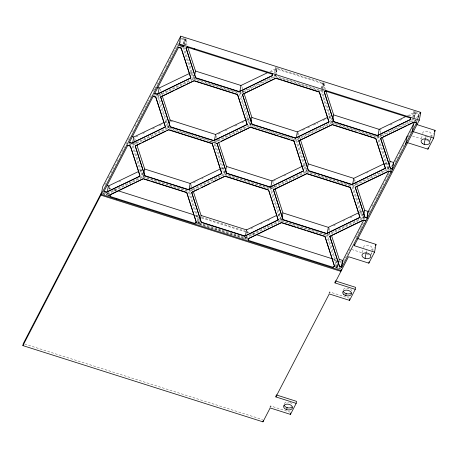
<?xml version="1.0" encoding="UTF-8"?>
<svg xmlns="http://www.w3.org/2000/svg" width="458" height="458" viewBox="0 0 458 458"><rect width="100%" height="100%" fill="white"/><g stroke="black" fill="none" stroke-linecap="round" stroke-linejoin="round"><path stroke-width="0.34" stroke-dasharray="2.29 1.72" d="M198.308 216.743L196.992 223.79L198.617 223.006L199.247 219.663M240.507 92.218L240.25 93.587L250.457 124.988L295.925 139.432L331.22 122.463L331.976 118.45M102.666 193.831L106.937 195.188L106.599 194.158L106.857 192.789M106.937 195.188L107.321 193.139M109.743 196.081L108.122 195.566L107.653 194.123L107.911 192.761M108.815 187.975L109.073 186.606L110.355 185.988M108.122 195.566L108.764 192.148M109.285 189.412L109.542 188.043L109.227 187.087M224.66 170.599L224.014 174.017L188.748 190.98L143.274 176.542L133.072 145.14L133.455 143.085M154.896 89.579L155.279 87.53L153.001 91.926M155.497 87.484L155.606 86.9M103.411 192.406L106.937 193.522L142.215 176.553L142.993 172.454M128.795 143.411L132.345 144.539L167.611 127.576L157.409 96.174L157.666 94.806M107.653 194.123L142.919 177.16L143.434 174.429M143.274 176.542L143.663 174.492M208.029 140.045L168.664 127.547L158.462 96.14L158.72 94.772M180.309 42.932L180.801 40.344M180.921 39.697L181.168 38.403M167.611 127.576L168.258 124.158M183.475 43.768L184.248 39.669L180.67 38.535M183.595 44.214L184.574 39.039L185.73 38.483L183.263 37.699M168.853 125.44L168.338 128.177L168.825 129.671M168.664 127.547L168.922 126.179M184.397 44.42L185.301 39.634L186.916 38.856L185.753 45.01M184.511 44.947L185.61 39.13M154.191 94.411L157.747 95.539L193.024 78.57L193.671 75.152M158.462 96.14L193.728 79.177L194.118 77.127M275.201 73.967L274.817 76.017L239.54 92.985L194.083 78.558L194.324 77.27M281.046 217.023L280.393 220.447L245.127 237.41L199.671 222.983L189.469 191.576L189.726 190.213M190.631 185.427L190.889 184.059M245.511 237.021L245.127 239.076L198.165 224.157L199.453 217.327M198.165 224.157L199.322 223.601L199.837 220.871M199.671 222.983L199.934 221.615M189.469 191.576L224.735 174.613L225.256 171.882M306.448 168.046L305.801 171.464L270.535 188.427L225.061 173.983L225.451 171.933M214.138 141.986L249.404 125.023L250.177 120.923M214.859 142.581L250.131 125.618L250.646 122.887M250.457 124.988L250.715 123.62M274.611 73.228L275.773 67.08L276.237 68.5L275.332 73.28M245.127 239.076L244.79 238.046L245.047 236.677M240.25 93.587L275.521 76.623L276.941 69.106L322.438 83.551L324.172 88.898M275.871 75.999L277.29 68.482L276.958 67.452L275.539 74.969L275.871 75.999L321.344 90.444M246.828 236.717L246.307 239.448L245.843 238.011L246.101 236.643M247.475 233.299L247.732 231.931L247.263 230.494M280.393 220.447L270.209 189.057L270.466 187.688M362.971 213.783L362.198 217.882L326.92 234.851L281.464 220.424L271.262 189.022L271.52 187.654M245.843 238.011L281.109 221.048L281.624 218.311M281.464 220.424L281.704 219.136M388.109 166.174L387.594 168.905L352.328 185.868L306.854 171.429L296.652 140.028L296.91 138.66M298.072 132.511L297.683 134.56L299.194 139.221M331.22 122.463L321.018 91.073L321.407 89.024M321.533 88.337L322.438 83.551M321.734 88.394L322.764 82.927L323.921 82.366L322.758 88.52M271.262 189.022L306.528 172.059L306.917 170.01M306.854 171.429L307.112 170.061M413.397 117.866L413.013 119.922L377.741 136.885L332.273 122.441L322.071 91.039L323.491 83.522L325.106 82.743L323.943 88.892M270.289 407.276L270.541 405.937L290.172 412.166M296.652 140.028L331.918 123.065L332.434 120.328M332.273 122.441L332.657 120.391M333.201 259.073L336.59 260.15L335.17 267.667L336.785 266.894L326.583 235.486L326.84 234.118M341.41 267.993L337.838 266.859L327.63 235.452L327.888 234.09M329.05 227.935L328.667 229.985L329.09 231.313M329.371 293.263L329.623 291.923L349.929 298.37M337.254 263.258L336.355 268.044L337.512 267.489L341.084 268.623M336.785 266.894L337.431 263.476M337.512 267.489L337.895 265.44M337.838 266.859L338.096 265.491M364.436 218.248L363.251 217.871L353.049 186.469L353.307 185.101M353.828 182.364L354.211 180.315M387.594 168.905L377.392 137.503L377.65 136.135M327.63 235.452L362.902 218.489L363.549 215.077M363.251 217.871L363.515 216.502M392.185 170.015L388.653 168.893L378.445 137.492L378.703 136.123M362.49 252.598L363.102 249.364M366.297 251.923L366.537 250.629M371.186 254.488L371.553 252.547M372.039 249.965L372.285 248.671M388.653 168.893L388.911 167.525M412.801 117.116L413.963 110.962M413.528 117.185L414.433 112.399L414.118 111.443M413.986 117.488L415.148 111.34L415.492 112.387L414.456 117.855M414.358 117.111L415.137 113.006L418.669 114.134L417.896 118.233M418.091 118.284L419.413 112.697L417.576 121.021L414.066 119.904M421.578 138.585L422.064 136.003M425.379 137.91L425.619 136.616M430.268 140.474L430.755 137.892M430.881 137.245L431.367 134.658M353.049 186.469L388.298 169.512L388.693 167.462M104.825 184.895L106.777 181.122M108.409 177.985L109.708 175.471M111.008 172.958L115.571 164.164M116.87 161.651L118.17 159.138M119.801 156.001L121.754 152.228M122.08 151.598L124.685 146.577M125.984 144.064L127.937 140.297M128.263 139.667L129.889 136.524M132.494 131.498L133.146 130.244M135.099 126.471L136.078 124.587M137.377 122.074L140.635 115.794M140.961 115.17L148.77 100.09M150.075 97.577L151.375 95.069M156.911 84.386L157.884 82.503M159.189 79.99L160.489 77.476M160.815 76.847L161.794 74.963M162.121 74.339L164.073 70.566M165.699 67.429L166.678 65.54M168.304 62.403L173.187 52.979M173.513 52.349L178.391 42.932M153.264 96.197L153.859 95.046L157.409 96.174M391.332 166.884L392.311 165M414.822 121.559L418.669 114.134M343.448 261.592L349.998 248.952L362.181 252.822M355.711 237.931L357.675 234.141M358.001 233.511L360.291 229.086M360.623 228.456L363.898 222.136M369.137 212.025L370.774 208.865M372.079 206.34L374.375 201.915M375.68 199.39L383.867 183.595M385.178 181.065L387.8 176.009M388.126 175.38L389.764 172.219M390.09 171.59L391.075 169.695M395.002 162.109L397.618 157.054M399.256 153.894L401.551 149.474M402.863 146.944L404.5 143.789M408.101 136.833L409.08 134.938M410.036 133.106L410.986 131.269M416.053 121.49L416.677 120.277M416.992 119.67L419.196 115.422M269.888 407.196L270.541 405.937M328.97 293.183L329.623 291.923M370.304 255.404L371.89 252.341M372.211 251.728L374.432 247.44M430.972 138.327L429.386 141.39L426.003 140.314M431.293 137.715L433.514 133.427M189.956 73.211L193.161 71.671M190.66 73.818L193.224 72.587M165.189 121.908L167.113 120.986M269.825 71.585L276.237 68.5M135.774 137.005L138.339 135.768M142.827 133.61L144.751 132.683M152.445 128.984L155.01 127.748M159.499 125.589L161.422 124.668M164.628 123.122L167.834 121.582M270.529 72.187L276.941 69.106M133.072 145.14L168.338 128.177L209.06 141.104M139.793 170.891L141.711 169.964M246.976 119.355L248.9 118.427M119.332 181.671L120.614 181.053M139.85 171.802L141.774 170.88M218.203 134.137L220.767 132.906M225.256 130.748L227.179 129.82M234.88 126.122L237.444 124.885M241.933 122.727L243.856 121.799M247.062 120.259L249.627 119.028M322.071 91.039L323.686 90.26M220.945 168.659L224.151 167.118M328.855 116.756L330.745 115.845M193.453 182.828L197.301 180.979M201.789 178.815L203.071 178.202M221.672 169.254L223.596 168.332M302.561 130.347L304.484 129.425M307.69 127.879L309.614 126.958M313.461 125.108L317.949 122.95M323.079 120.483L326.285 118.937M328.85 117.706L330.773 116.779M303.379 165.796L305.944 164.559M407.38 115.794L414.433 112.399M273.323 181.196L275.247 180.269M284.223 175.952L285.506 175.334M302.177 167.319L306.024 165.464M379.865 129.969L381.148 129.356M390.13 125.034L392.054 124.112M399.748 120.408L402.313 119.177M408.725 116.092L415.137 113.006M378.445 137.492L413.717 120.528L417.249 121.651M277.977 214.773L279.901 213.846M384.525 163.546L387.731 162.006M251.11 228.639L253.034 227.718M260.728 224.014L262.01 223.401M267.781 220.624L269.705 219.697M278.04 215.689L280.605 214.453M366.652 173.09L367.934 172.471M385.252 164.147L387.817 162.911M359.77 212.22L361.694 211.293M333.544 225.777L335.468 224.855M343.162 221.151L344.445 220.533M350.215 217.762L352.139 216.834M359.833 213.13L362.398 211.899M181.597 38.094L184.574 39.039M277.29 68.482L322.764 82.927M415.492 112.387L418.996 113.504M275.521 76.623L321.018 91.073M412.463 136.015L421.268 138.808M193.728 79.177L239.202 93.621L249.404 125.023M331.918 123.065L377.392 137.503M250.131 125.618L295.599 140.056L305.801 171.464M388.298 169.512L391.859 170.645M170.439 120.872L172.471 121.519M306.528 172.059L352.002 186.498L362.198 217.882M129.059 144.23L132.018 145.169L142.215 176.553M224.735 174.613L270.209 189.057M362.902 218.489L365.284 219.25M142.919 177.16L188.421 191.61L198.617 223.006M281.109 221.048L326.583 235.486M366.921 254.327L368.953 254.974M109.542 188.043L110.899 188.478M114.288 189.555L117.002 190.414M195.011 215.186L198.4 216.268M201.623 217.292L245.866 231.342M247.732 231.931L249.089 232.361M253.154 233.654L254.511 234.084M340.242 261.312L341.479 261.701M108.872 188.57L110.241 188.999M113.647 190.081L115.697 190.734M195.486 216.073L198.898 217.155M201.623 218.025L245.27 231.885M245.952 232.103L248.683 232.967M251.408 233.832L254.138 234.696M333.928 260.041L336.659 260.905M339.384 261.77L341.428 262.423M103.079 193.041L106.599 194.158M199.322 223.601L244.79 238.046M102.615 193.568L108.752 195.52M196.047 223.241L246.513 239.265M335.17 267.42L340.626 269.155M336.968 268.239L339.441 269.023M24.646 344.032L262.657 419.62M412.543 118.479L413.013 119.922M380.083 130.639L381.171 133.982M381.388 134.646L381.823 135.986M380.546 135.333L380.982 136.667M323.491 83.522L325.443 89.533M354.469 178.946L355.339 181.62M355.557 182.29L356.645 185.633M354.721 182.988L355.809 186.326M298.29 133.175L299.372 136.518M299.589 137.188L300.024 138.522M329.268 228.605L329.92 230.609M329.302 231.977L330.172 234.651M274.353 74.597L274.817 76.017M241.887 86.734L242.975 90.077M243.192 90.747L243.845 92.751M272.682 181.505L273.546 184.179M273.764 184.843L274.852 188.186M242.139 90.776L242.792 92.779M273.363 186.881L273.798 188.215M185.301 39.634L187.036 44.981M216.497 135.734L216.932 137.068M217.802 139.742L218.237 141.075M184.248 39.669L185.982 45.01M215.884 137.102L216.313 138.436M216.531 139.106L217.401 141.78M183.881 47.151L194.083 78.558M215.512 144.585L225.061 173.983M182.828 47.185L193.024 78.57M214.241 143.949L224.014 174.017M159.882 88.623L160.752 91.297M160.964 91.966L162.052 95.304M191.106 184.729L192.194 188.072M192.412 188.736L192.847 190.076M160.569 93.999L161.004 95.338M190.705 186.767L191.358 188.77M191.576 189.435L192.228 191.438M134.709 138.287L135.356 140.291M135.574 140.961L136.661 144.299M134.091 139.656L134.526 140.99M134.744 141.659L135.608 144.327M422.551 133.415A4.46 2.834 10.7 0 1 428.299 131.452A4.46 2.834 10.7 0 1 430.675 135.992M427.904 136.936A4.46 2.834 10.7 0 1 424.577 136.186M363.469 247.429A4.46 2.834 10.7 0 1 369.217 245.465A4.46 2.834 10.7 0 1 371.593 250.005M343.3 289.679A4.46 2.834 10.7 0 1 347.708 288.179A4.46 2.834 10.7 0 1 351.813 290.882M284.218 403.693A4.46 2.834 10.7 0 1 288.626 402.187M289.759 402.445A4.46 2.834 10.7 0 1 292.731 404.895"/><path stroke-width="0.69" d="M158.004 94.176L159.155 88.028L189.314 73.52M245.511 235.36L246.536 229.893L276.695 215.392M22.9 345.613L23.278 343.597L101.252 193.133L100.874 195.148L22.9 345.613L262.955 421.847L270.163 407.946L290.469 414.393L296.177 403.372L296.561 401.363L276.254 394.91M374.552 252.14L368.839 263.161L348.532 256.715L341.33 270.615L101.27 194.381L102.735 186.618L180.71 36.153L420.77 112.387L419.299 120.151L354.246 245.688L374.552 252.14L376.018 244.383L357.738 238.578M103.955 191.501L106.468 192.039L140.011 176.13L106.422 192.286L103.955 191.501L127.874 145.197M151.524 181.236L186.709 192.412L196.385 222.559L194.77 223.338L110.241 196.493L109.817 194.81L134.532 182.925M110.241 196.493L109.817 194.81M165.447 126.889L131.812 143.285L129.345 142.501L131.858 143.045L165.447 126.889L155.731 96.982L153.882 96.392M140.011 176.13L130.341 145.976L128.492 145.392M132.602 143.177L133.765 137.022L163.907 122.526M169.5 129.883L212.128 143.423L221.804 173.571L188.215 189.726L144.905 175.975L135.19 146.068L140.938 143.079M129.345 142.501L153.264 96.197M190.866 77.9L157.231 94.296L154.741 93.506L157.277 94.056L190.866 77.9L181.15 47.993L179.278 47.397M165.401 127.129L155.731 96.982M143.921 173.124L144.694 169.025L136.879 144.968M109.771 195.056L143.406 178.66M144.905 175.975L135.236 145.827M170.296 126.981L160.626 96.827L170.296 126.981L213.605 140.732L247.194 124.576L237.519 94.428L203.69 83.682M154.741 93.506L178.654 47.203M101.27 194.381L179.244 43.916L180.71 36.153M190.82 78.146L181.15 47.993M183.108 46.796L184.265 46.241L179.942 44.867L179.53 45.663L183.108 46.796L183.355 45.502M169.179 124.811L170.084 120.025L162.269 95.974M135.19 146.068L168.825 129.671M186 48.084L187.66 47.065L186 48.084L195.715 77.992L239.024 91.743L272.613 75.587L272.189 73.91L272.613 75.587M194.81 74.694L195.503 71.042L187.688 46.985M160.581 97.067L194.215 80.671M195.715 77.992L186.045 47.844M196.385 222.559L186.709 192.412M188.215 189.726L221.849 173.33M189.005 189.612L190.167 183.463L220.304 168.968M201.308 222.416L191.633 192.268L201.308 222.416L244.612 236.168L278.201 220.012L268.749 190.545M194.77 223.338L196.43 222.319M221.804 173.571L212.128 143.423M213.605 140.732L247.24 124.336M214.396 140.617L215.558 134.469L246.335 119.664M200.318 219.565L201.096 215.466L193.276 191.41M247.194 124.576L237.519 94.428M239.024 91.743L272.659 75.347M225.582 171.252L226.487 166.466L218.666 142.415M191.587 192.509L225.221 176.112L267.856 189.646M226.699 173.422L217.023 143.268L226.699 173.422L270.002 187.173L303.591 171.017L293.921 140.869L303.591 171.017M328.981 122.023L319.312 91.869L328.981 122.023L295.393 138.173L252.089 124.421L242.419 94.274L276.008 78.118L282.094 80.053M251.099 121.57L251.877 117.471L244.062 93.415M209.741 141.213L216.977 143.509L250.612 127.112L278.355 135.923M252.089 124.421L242.419 94.274M244.612 236.168L278.246 219.771M242.374 94.514L276.008 78.118M307.307 230.706L324.899 236.294L334.575 266.447L332.96 267.22L248.431 240.376L248.007 238.698L280.96 222.846M248.431 240.376L248.007 238.698M278.201 220.012L268.531 189.864M270.002 187.173L303.637 170.777M270.793 187.059L271.955 180.91L302.738 166.105M307.69 173.771L350.318 187.311L359.994 217.458L326.405 233.614L283.096 219.857L273.426 189.709L306.379 173.863M295.393 138.173L329.027 121.776M296.286 137.514L297.345 131.91L327.596 117.362M282.191 216.56L282.884 212.907L275.069 188.856M247.961 238.939L281.596 222.542M283.096 219.857L273.426 189.709M359.473 133.152L375.709 138.31L385.43 168.218L351.796 184.614L308.486 170.863L298.816 140.715L331.769 124.862M307.501 168.012L308.274 163.912L300.459 139.856M273.38 189.95L307.015 173.553M308.486 170.863L298.816 140.715M324.19 91.966L325.85 90.947L324.19 91.966L333.905 121.874L377.215 135.631L410.803 119.475L410.379 117.792L410.803 119.475M262.955 421.847L263.213 420.507M296.177 403.372L275.871 396.926L276.128 395.58M332.92 119.023L333.693 114.924L325.878 90.873M298.771 140.955L332.405 124.559M333.905 121.874L324.235 91.726M286.702 409.618A4.46 2.834 10.7 0 1 283.634 406.418L283.834 405.702A4.46 2.834 10.7 0 1 289.004 404.351A4.46 2.834 10.7 0 1 292.41 407.906A4.46 2.834 10.7 0 1 287.836 409.876L286.702 409.618L287.08 407.609M290.469 414.393L290.721 413.053M334.575 266.447L324.899 236.294M326.405 233.614L360.04 217.218M329.754 236.385L363.389 219.989L365.879 220.779L363.343 220.229L329.754 236.385L339.47 266.293L341.966 267.083L416.654 122.801L414.204 122.023L407.866 125.068M332.96 267.22L334.621 266.201M359.994 217.458L350.318 187.311M351.796 184.614L385.43 168.218M352.586 184.505L353.748 178.351L383.884 163.855M338.479 263.442L339.258 259.343L331.443 235.286M335.336 280.903L355.643 287.349L355.265 289.359L334.958 282.912L335.21 281.573M339.47 266.293L329.8 236.145M364.889 217.304L355.213 187.156L364.889 217.304L367.356 218.088L364.934 217.063M341.473 266.573L342.504 261.106M341.542 267.312L342.83 260.476L363.663 220.275M334.958 282.912L340.929 271.382L341.181 270.043M341.33 270.615L341.571 269.321M341.966 267.083L339.515 266.052M354.246 245.688L354.486 244.4M345.784 295.61L346.162 293.595M385.384 168.458L375.709 138.31M377.215 135.631L410.849 119.235M378.005 135.516L379.167 129.362L406.097 116.412M363.898 214.453L364.677 210.354L356.856 186.297M275.871 396.926L329.245 293.933L349.551 300.379L349.803 299.04M380.615 138.179L390.33 168.086L392.735 169.105L390.285 168.326L380.569 138.419L381.88 137.566M367.121 216.21L367.9 212.111L389.054 171.281M367.058 217.63L368.226 211.481L364.677 210.354M365.072 258.386A4.46 2.834 10.7 0 1 362.003 255.186L362.209 254.471A4.46 2.834 10.7 0 1 367.379 253.119A4.46 2.834 10.7 0 1 370.785 256.675A4.46 2.834 10.7 0 1 366.205 258.644L365.072 258.386L366.171 252.57M368.839 263.161L369.085 261.867M389.168 166.157L390.073 161.376L382.258 137.32M388.756 171.24L391.224 172.025L388.756 171.24L355.168 187.396M392.237 168.67L392.5 167.279M392.764 165.893L393.29 163.117L414.501 122.177M392.317 169.334L393.605 162.498L390.073 161.376M405.708 144.081L407.173 136.318M412.074 131.795L413.54 124.038M380.569 138.419L414.204 122.023M424.154 144.379L425.253 138.556M407.614 142.701L427.921 149.148L428.167 147.854M427.921 149.148L433.634 138.127L435.1 130.37L416.826 124.565M107.201 192.16L108.374 186.017L138.511 171.51M239.895 91.108L240.977 85.48L267.901 72.513M327.155 233.603L328.357 227.351L359.129 212.529M116.498 199.213L116.824 198.583M194.146 49.378L194.473 48.748M420.141 113.601L420.77 112.387M375.383 245.602L376.018 244.383M434.465 131.595L435.1 130.37M349.551 300.379L355.265 289.359M161.892 96.22L173.937 90.426M175.202 89.82L185.341 84.942M186.612 84.329L193.579 80.98M142.209 142.472L154.249 136.679M155.514 136.072L165.653 131.194M166.924 130.582L168.189 129.975M135.803 182.313L142.77 178.964M221.46 141.138L250.612 127.112M192.268 191.959L198.606 188.914M201.778 187.391L210.016 183.429M213.182 181.9L225.221 176.112M383.146 136.959L406.595 125.681M355.849 186.853L388.802 171M179.244 43.916L419.299 120.151M187.614 47.306L272.144 74.15M325.804 91.188L410.334 118.032M283.45 80.482L318.636 91.657M178.609 47.443L181.105 48.233M275.962 78.358L319.266 92.11M414.158 122.263L416.608 123.042M413.328 131.681L433.634 138.127M195.503 71.042L240.977 85.48M333.693 114.924L379.167 129.362M195.761 77.751L239.07 91.503M333.951 121.633L377.26 135.385M194.89 80.889L202.333 83.253M333.08 124.771L358.116 132.723M194.169 80.917L237.473 94.669M332.359 124.799L375.663 138.551M157.38 87.461L159.155 88.028M251.877 117.471L297.345 131.91M252.135 124.181L295.439 137.932M279.712 136.352L289.862 139.576M291.214 140.005L293.246 140.652M153.218 96.438L155.686 97.222M250.566 127.353L293.876 141.11M170.084 120.025L215.558 134.469M308.274 163.912L353.748 178.351M170.342 126.734L213.651 140.492M308.532 170.622L351.841 184.374M168.779 129.912L212.083 143.663M306.969 173.794L350.273 187.551M131.99 136.461L133.765 137.022M226.487 166.466L271.955 180.91M226.744 173.176L270.048 186.933M127.828 145.438L130.295 146.222M225.176 176.353L268.485 190.104M144.694 169.025L190.167 183.463M282.884 212.907L328.357 227.351M144.951 175.735L188.261 189.486M283.141 219.617L326.451 233.374M144.081 178.872L150.172 180.807M282.271 222.76L295.805 227.054M297.162 227.483L305.955 230.277M143.36 178.901L186.669 192.652M281.55 222.783L324.854 236.534M107.189 185.645L108.374 186.017M201.096 215.466L246.536 229.893M339.258 259.343L342.83 260.476M118.359 190.849L193.654 214.756M256.549 234.731L332.519 258.856M201.354 222.176L244.658 235.927M100.874 195.148L340.929 271.382M130.341 145.976L139.839 175.208M351.217 292.977A4.46 2.834 10.7 0 1 346.723 293.75A4.46 2.834 10.7 0 1 343.191 291.151M292.135 406.985A4.46 2.834 10.7 0 1 287.641 407.763A4.46 2.834 10.7 0 1 284.109 405.164M422.236 143.365A4.46 2.834 10.7 0 0 429.696 143.131A4.46 2.834 10.7 0 0 424.549 138.888A4.46 2.834 10.7 0 0 422.236 143.365M343.861 294.597A4.46 2.834 10.7 0 0 351.326 294.362A4.46 2.834 10.7 0 0 346.179 290.126A4.46 2.834 10.7 0 0 343.861 294.597"/></g></svg>
